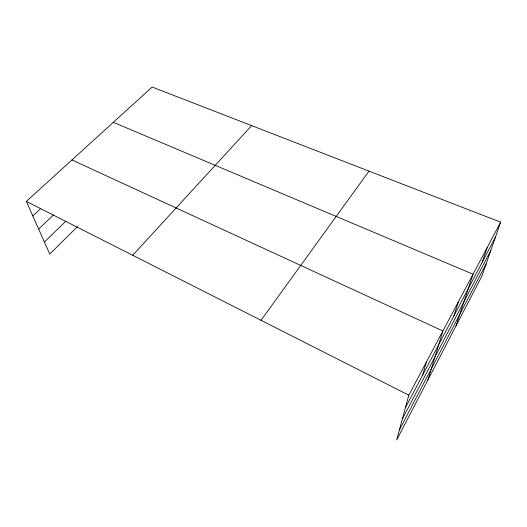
<?xml version="1.0" encoding="UTF-8"?>
<svg xmlns="http://www.w3.org/2000/svg" width="527" height="527" viewBox="0 0 527 527"><rect width="100%" height="100%" fill="white"/><g stroke="black" fill="none" stroke-linecap="round" stroke-linejoin="round"><path stroke-width="0.79" d="M500.65 222.183L408.807 395.178L396.666 439.959L481.895 276.141L500.65 222.183L152.145 87.041L26.35 201.406L49.749 254.06L77.443 226.643M422.575 375.204L426.389 362.062M427.937 379.855L442.891 330.982L71.962 159.945M453.931 315.792L458.411 301.747M455.941 326.022L473.035 274.205L113.345 122.317M482.258 262.123L487.238 247.44M399.394 429.913L486.164 263.862M402.358 418.972L490.769 250.602M405.408 407.727L495.459 237.11M261.017 320.304L368.999 171.13M132.705 255.292L251.649 125.624M44.4 242.025L65.829 221.215M38.642 229.067L53.537 214.904M32.799 215.912L40.553 208.692M26.35 201.406L408.807 395.178"/></g></svg>
